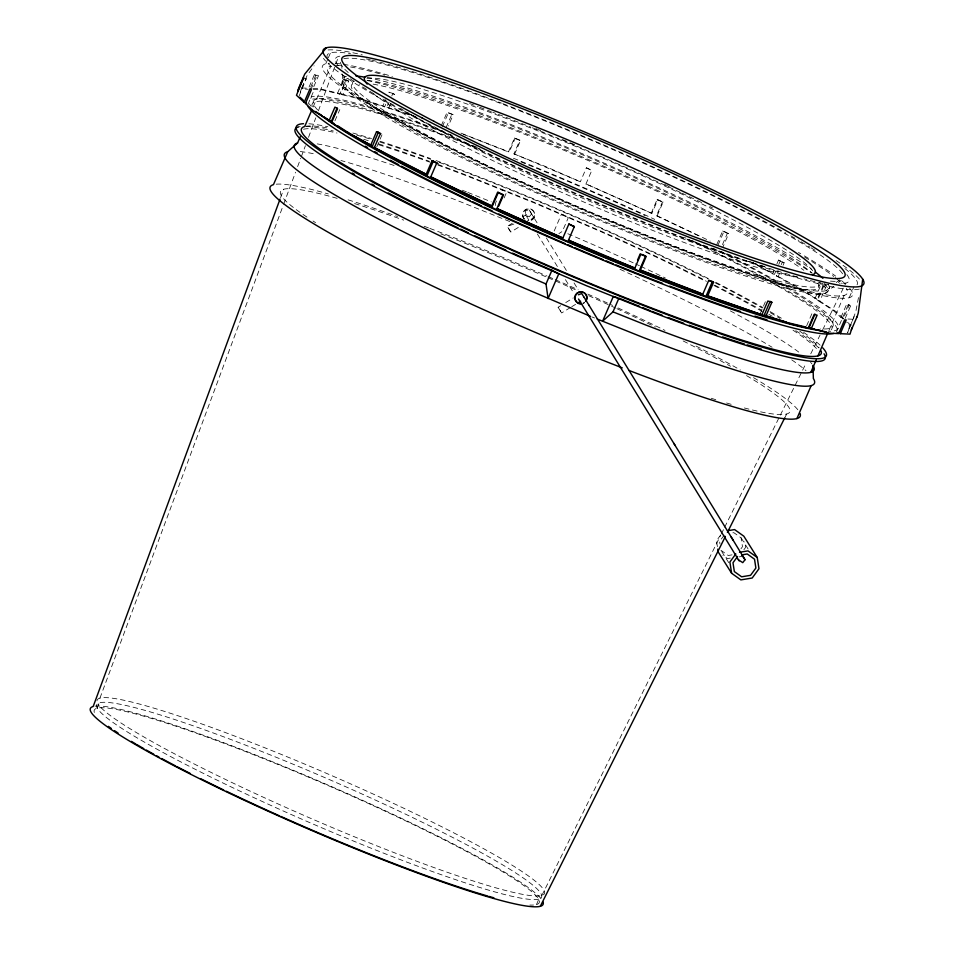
<?xml version="1.0" encoding="UTF-8"?>
<svg xmlns="http://www.w3.org/2000/svg" width="954" height="954" viewBox="0 0 954 954"><rect width="100%" height="100%" fill="white"/><g stroke="black" fill="none" stroke-linecap="round" stroke-linejoin="round"><path stroke-width="0.72" stroke-dasharray="4.77 3.58" d="M858.481 297.6L855.738 311.898L847.498 332.994L854.677 315.297M299.019 96.318L306.198 78.61L300.26 92.347L301.309 88.949L308.214 89.259M513.944 153.856L580.354 181.785L546.749 166.998L513.944 153.856L519.894 140.119L514.516 137.96L508.565 151.698L509.15 152.235L515.088 138.497L514.516 137.96M586.376 167.797L591.814 170.432L586.376 167.797L580.354 181.785M651.88 213.374L585.947 183.919L651.88 213.374L657.831 199.636L663.113 202.081L657.175 215.819L656.435 215.783L662.386 202.057L663.113 202.081M848.726 329.035L849.787 325.624L844.35 320.616M280.583 197.645L283.672 189.25M99.943 698.113L283.099 205.694M283.612 204.299L295.549 172.221M297.624 166.64L300.737 158.269M301.261 156.873L305.411 145.712M308.524 137.34L315.786 117.819M318.386 110.843L338.61 56.441M301.858 87.696L307.26 75.211L314.093 65.778M309.072 87.017L314.474 74.519L316.084 74.591L318.505 75.724L312.566 89.461L322.213 89.891L339.803 94.136L345.753 80.398L348.663 81.102L342.713 94.84L340.566 93.766L346.505 80.029L348.663 81.102M310.67 87.088L316.084 74.591M310.968 89.39L316.907 75.652L318.505 75.724M307.892 104.487L313.83 90.749L312.578 89.593M325.755 63.799L327.866 58.921M328.391 57.705L330.501 52.816M313.139 107.003L330.847 66.088A283.123 27.63 23.4 0 0 579.233 207.28A283.123 27.63 23.4 0 0 846.27 288.502M312.924 88.46L319.888 88.77L337.644 93.063L343.595 79.325L346.505 80.029M334.937 120.824L339.803 109.591M97.022 708.226L99.395 702.728M340.566 93.766L358.322 98.059L382.888 105.906L385.595 99.657M342.713 94.84L360.302 99.085L384.629 106.86L386.787 101.863M416.993 117.378L388.66 108.148L386.919 107.182L389.089 102.197M391.784 95.949L392.869 93.456L394.598 94.41L393.525 96.903M388.66 108.148L390.818 103.151M376.77 146.88L382.172 134.395M441.189 125.904L447.14 112.167L453.21 114.718L448.344 125.952M442.394 126.667L448.332 112.93L447.14 112.167M446.067 127.681L452.005 113.943M514.528 154.381L520.467 140.643L519.894 140.119M496.474 200.984L495.4 203.488L495.591 206.291M504.165 197.907L506.979 191.396L501.339 189.751M554.179 231.011L561.489 214.101L568.322 217.631L562.371 231.369L558.901 233.611M585.875 184.17L591.897 170.182M651.153 213.338L657.091 199.601L657.831 199.636M716.716 244.725L722.655 230.999L724.003 231.321L728.689 233.658L722.75 247.396M718.052 245.047L724.003 231.321M722.488 244.582L727.353 233.336L728.689 233.658M749.761 261.241L772.585 273.822L774.207 270.077M776.914 263.829L778.524 260.084L784.164 262.755L783.079 265.26M772.585 273.822L774.433 274.406L776.055 270.662M778.762 264.425L780.384 260.669M814.954 298.626L820.893 284.888L823.135 285.711L817.184 299.437L776.365 275.897L778.524 270.912M781.231 264.663L782.316 262.171L784.164 262.755M760.147 313.806L765.549 301.321M776.365 275.897L778.214 276.493L780.384 271.496M536.458 904.583L538.831 899.085A242.399 23.659 23.4 0 0 240.48 743.178A242.399 23.659 23.4 0 0 178.04 760.469A242.399 23.659 23.4 0 0 538.831 899.085M806.631 325.851L812.033 313.365L814.954 314.069M840.927 317.455L846.866 303.718L849.334 304.708L843.396 318.445L840.927 317.455L833.319 310.444L817.554 300.307L823.505 286.57L820.893 284.888M843.396 318.445L835.704 311.362L819.796 301.118L825.747 287.381L823.135 285.711M844.111 295.43L828.656 331.133A283.123 27.63 23.4 0 0 684.686 237.558M849.215 297.708L853.973 286.713M836.241 332.493L848.13 304.886L846.866 303.718M845.196 318.362L850.598 305.876L849.334 304.708M541.824 895.556L720.664 535.277M721.331 533.954L723.979 528.611M724.646 527.276L806.118 363.152M810.757 353.815L820.023 335.128M822.682 329.798L845.864 283.088M784.677 417.995L786.68 414.012M720.723 534.932L716.49 540.727L717.79 549.146M724.158 535.182L719.578 541.431L719.972 543.959M740.96 548.8L742.474 546.714L741.115 537.865L733.841 532.666L731.289 533.083M743.881 549.742L745.575 547.429L744.704 541.812M531.056 219.575L533.656 217.166L531.569 213.851L529.327 216.832L525.642 214.912L525.594 210.762L529.255 210.107L537.937 224.226M826.128 290.672L831.745 286.152M836.241 282.539L839.615 279.832M824.948 293.415L833.927 286.188M838.423 282.575L840.665 280.774A274.072 26.748 23.4 0 1 827.464 280.786M512.346 223.248L507.266 226.372L510.772 232.06L519.644 226.599M522.494 217.011L527.562 213.887L527.3 217.548L525.642 214.912L528.802 220.076M570.504 307.486L561.632 312.948L558.138 307.26L560.666 305.697M565.746 302.573L573.354 297.898M571.78 306.699L575.584 304.362M513.86 224.071L507.266 226.372L510.772 232.06M739.207 556.886L742.832 556.17M732.04 554.858L728.224 555.49L720.95 550.279M730.299 558.102L727.461 558.579L722.846 555.264M301.571 87.947L308.536 88.257M842.191 318.755L843.789 318.827M847.927 319.018L853.436 319.268M392.869 93.456L388.838 92.168L394.598 94.41M386.919 107.182L414.191 116.018M448.332 112.93L453.21 114.718M460.913 133.119L508.565 151.698M463.298 134.323L509.15 152.235M823.505 286.57L825.747 287.381M817.554 300.307L819.796 301.118M515.088 138.497L520.467 140.643M848.13 304.886L850.598 305.876M462.344 190.24L466.482 191.897M467.854 192.446L491.262 201.831M509.734 221.519L455.762 199.887A288.74 28.179 23.4 0 0 340.936 160.499M591.838 316.895L594.533 317.968M303.491 78.085L306.019 79.182M567.809 233.718L596.31 246.013A283.123 27.63 23.4 0 1 634.112 263.244M657.091 199.601L662.386 202.057M657.175 215.819L710.241 241.147M656.435 215.783L701.25 237.009M314.474 74.519L316.907 75.652M722.655 230.999L727.353 233.336M343.595 79.325L345.753 80.398M337.644 93.063L339.803 94.136M778.524 260.084L782.316 262.171M752.658 262.41L774.433 274.406M778.214 276.493L801.277 289.205L817.184 299.437M382.888 105.906L384.629 106.86M847.534 322.261L851.373 325.803M741.115 537.865L748.21 549.158M523.758 218.216L523.996 218.597A6.01 5.927 -32.2 0 1 526.119 209.689A6.01 5.927 -32.2 0 1 534.55 213.195A6.01 5.927 -32.2 0 1 529.494 220.887M721.737 551.531L728.832 562.812M558.138 307.26L561.632 312.948M546.392 237.963L567.248 271.878M574.046 282.921L578.124 289.563M537.376 234.016L557.637 266.953M565.436 279.617L573.223 292.294M529.255 210.107L534.097 217.977M343.893 75.628L344.442 82.807M341.723 65.468L341.937 68.33M342.379 74.078L343.249 85.55M348.246 72.54A274.072 26.748 23.4 0 1 340.483 61.891M343.81 58.754A274.072 26.748 23.4 0 1 600.221 144.078A274.072 26.748 23.4 0 1 842.752 274.072M824.494 283.815A264.592 25.818 23.4 0 1 579.15 211.8A264.592 25.818 23.4 0 1 348.067 78.622M366.992 80.53A264.592 25.818 23.4 0 1 595.451 162.585A264.592 25.818 23.4 0 1 811.544 272.927M817.781 283.123A254.551 24.84 23.4 0 1 577.683 210.107A254.551 24.84 23.4 0 1 354.363 83.153M373.121 84.143A254.551 24.84 23.4 0 1 593.841 162.967A254.551 24.84 23.4 0 1 803.864 270.292M798.033 277.28A245.524 23.957 23.4 0 1 577.349 199.219A245.524 23.957 23.4 0 1 371.965 92.514M366.956 78.371A245.524 23.957 23.4 0 1 598.265 156.051A245.524 23.957 23.4 0 1 813.094 271.449M859.268 289.086A294.595 28.751 23.4 0 1 585.994 198.384A294.595 28.751 23.4 0 1 323.466 58.409M328.069 49.954A294.595 28.751 23.4 0 1 362.293 54.891M836.133 260.561A294.595 28.751 23.4 0 1 861.009 281.12M819.856 282.157A254.551 24.84 23.4 0 1 578.875 207.352A254.551 24.84 23.4 0 1 353.898 81.09M367.397 80.339A254.551 24.84 23.4 0 1 597.848 161.429A254.551 24.84 23.4 0 1 812.236 273.202M764.345 266.44A245.524 23.957 23.4 0 1 406.666 112.095M403.745 110.366A245.524 23.957 23.4 0 1 400.907 108.649M828.144 284.197A264.592 25.818 23.4 0 1 578.577 208.294A264.592 25.818 23.4 0 1 346.457 76.332M367.028 77.56A264.592 25.818 23.4 0 1 594.008 158.71A264.592 25.818 23.4 0 1 811.771 269.481M524.831 219.289A6.094 5.843 -47.3 0 1 523.007 216.892A5.986 5.736 -47.3 0 1 526.369 209.117A6.094 5.843 -47.3 0 1 530.913 209.045A6.094 6.07 17.3 0 1 534.157 212.36A5.986 5.951 17.3 0 1 530.794 220.135A6.094 6.07 17.3 0 1 527.681 220.469M712.96 248.147A283.123 27.63 23.4 0 1 820.702 328.844M317.646 109.937A283.123 27.63 23.4 0 1 452.506 135.432M520.872 161.87A283.123 27.63 23.4 0 1 645.107 215.58M312.256 106.741A283.123 27.63 23.4 0 1 480.184 149.027M305.518 126.322A283.123 27.63 23.4 0 1 330.239 128.528M356.76 135.098A283.123 27.63 23.4 0 1 370.295 139.045M379.823 141.991A283.123 27.63 23.4 0 1 430.862 159.354M439.21 162.383A283.123 27.63 23.4 0 1 707.57 278.89M715.166 282.766A283.123 27.63 23.4 0 1 762.246 308.059M770.367 312.733A283.123 27.63 23.4 0 1 779.895 318.409M799.738 331.181A283.123 27.63 23.4 0 1 819.069 347.459M303.503 129.267A283.123 27.63 23.4 0 1 337.012 133.023M378.643 144.746A283.123 27.63 23.4 0 1 429.67 162.097M438.017 165.137A283.123 27.63 23.4 0 1 468.295 176.502L534.395 202.999L602.248 232.275A283.123 27.63 23.4 0 1 706.377 281.633M713.974 285.508A283.123 27.63 23.4 0 1 762.246 311.481M793.001 330.179A283.123 27.63 23.4 0 1 817.876 350.201M317.205 143.887A283.123 27.63 23.4 0 1 396.304 166.223M635.436 263.864A283.123 27.63 23.4 0 1 639.407 265.713M640.718 266.333A283.123 27.63 23.4 0 1 665.463 278.103M730.347 310.909A283.123 27.63 23.4 0 1 800.537 353.433M810.566 362.317A283.123 27.63 23.4 0 1 811.937 363.939M335.891 65.492A283.123 27.63 23.4 0 1 341.544 65.754M350.488 66.971A283.123 27.63 23.4 0 1 384.593 75.127M469.606 103.509A283.123 27.63 23.4 0 1 478.181 106.693M479.623 107.242A283.123 27.63 23.4 0 1 491.25 111.642M492.705 112.19A283.123 27.63 23.4 0 1 495.627 113.323M498.262 114.325A283.123 27.63 23.4 0 1 530.961 127.216M532.356 127.776A283.123 27.63 23.4 0 1 558.937 138.652M561.739 139.809A283.123 27.63 23.4 0 1 680.548 192.481M681.836 193.102A283.123 27.63 23.4 0 1 694.572 199.171M697.362 200.507A283.123 27.63 23.4 0 1 702.907 203.19M709.788 206.541A283.123 27.63 23.4 0 1 712.507 207.877M804.627 257.103A283.123 27.63 23.4 0 1 833.82 276.517M835.239 277.614A283.123 27.63 23.4 0 1 842.167 283.636M94.971 706.163A246.633 24.065 23.4 0 1 328.832 785.416A246.633 24.065 23.4 0 1 542.182 900.266M746.553 375.602A277.459 27.07 23.4 0 1 742.057 407.358M731.146 404.317A277.459 27.07 23.4 0 1 723.681 402.123M715.774 399.702A277.459 27.07 23.4 0 1 710.277 397.961M315.583 222.64A277.459 27.07 23.4 0 1 313.007 221.018M306.973 217.118A277.459 27.07 23.4 0 1 338.002 198.599M354.578 203.56A277.459 27.07 23.4 0 1 403.709 220.135M440.76 233.861A277.459 27.07 23.4 0 1 546.678 277.113M548.049 277.697A277.459 27.07 23.4 0 1 576.443 290.195M588.666 295.692A277.459 27.07 23.4 0 1 610.25 305.59M611.586 306.21A277.459 27.07 23.4 0 1 615.58 308.059M616.904 308.679A277.459 27.07 23.4 0 1 655.374 327.067M683.159 340.948A277.459 27.07 23.4 0 1 730.549 366.288M96.986 700.904A243.735 23.79 23.4 0 1 427.07 819.474A243.735 23.79 23.4 0 1 445.053 871.503A243.735 23.79 23.4 0 1 98.083 704.076M584.563 302.692A5.986 5.736 -47.3 0 1 583.204 303.491M584.349 302.358A6.01 5.927 -32.2 0 1 582.977 303.133M300.283 151.543A288.74 28.179 23.4 0 1 316.001 154.226M620.017 269.29A288.74 28.179 23.4 0 1 772.084 347.256M791.748 359.861A288.74 28.179 23.4 0 1 805.999 370.653M846.866 274.669A279.796 27.308 23.4 0 1 839.615 283.672M338.3 65.707A279.796 27.308 23.4 0 1 341.329 55.976M366.372 58.945A279.796 27.308 23.4 0 1 370.355 59.828M371.738 60.15A279.796 27.308 23.4 0 1 501.47 103.115M502.77 103.616A279.796 27.308 23.4 0 1 633.85 158.233M635.221 158.853A279.796 27.308 23.4 0 1 785.953 233.11M790.794 235.841A279.796 27.308 23.4 0 1 798.82 240.468M801.002 241.744A279.796 27.308 23.4 0 1 809.636 246.919M811.007 247.766A279.796 27.308 23.4 0 1 816.278 251.057M849.68 288.323A288.74 28.179 23.4 0 1 576.085 206.529A288.74 28.179 23.4 0 1 329.679 63.238M335.081 63.334A288.74 28.179 23.4 0 1 392.356 76.487M536.053 128.659A288.74 28.179 23.4 0 1 543.041 131.497M562.562 139.558A288.74 28.179 23.4 0 1 577.444 145.807M664.902 184.539A288.74 28.179 23.4 0 1 671.688 187.7M798.498 252.452A288.74 28.179 23.4 0 1 800.728 253.752M804.401 255.91A288.74 28.179 23.4 0 1 835.621 276.088M841.535 280.631A288.74 28.179 23.4 0 1 845.184 283.755M828.167 284.721A288.74 28.179 23.4 0 1 824.399 283.934M823.087 283.636A288.74 28.179 23.4 0 1 803.983 278.83M797.437 276.994A288.74 28.179 23.4 0 1 748.485 261.408M746.946 260.871A288.74 28.179 23.4 0 1 484.298 151.603M483.01 150.982A288.74 28.179 23.4 0 1 399.487 108.362M394.372 105.536A288.74 28.179 23.4 0 1 382.363 98.727M373.861 93.742A288.74 28.179 23.4 0 1 359.062 84.62M354.316 81.519A288.74 28.179 23.4 0 1 349.939 78.574M327.305 57.86A288.74 28.179 23.4 0 1 350.535 53.722M844.91 268.551A288.74 28.179 23.4 0 1 857.026 284.829M276.243 184.194A288.74 28.179 23.4 0 1 328.319 193.924M348.091 199.839A288.74 28.179 23.4 0 1 397.52 216.51M424.101 226.253A288.74 28.179 23.4 0 1 428.418 227.875M429.872 228.423A288.74 28.179 23.4 0 1 547.012 276.052M548.383 276.648A288.74 28.179 23.4 0 1 553.845 279.021M555.204 279.617A288.74 28.179 23.4 0 1 578.124 289.73M587.807 294.082A288.74 28.179 23.4 0 1 612.599 305.423M618.025 307.939A288.74 28.179 23.4 0 1 664.998 330.43M696.026 346.063A288.74 28.179 23.4 0 1 740.376 369.997M753.541 377.653A288.74 28.179 23.4 0 1 799.106 411.52M94.327 712.459A242.399 23.659 23.4 0 1 344.108 792.559A242.399 23.659 23.4 0 1 529.875 905.048M298.411 126.989A288.74 28.179 23.4 0 1 300.188 126.632M306.258 126.441A288.74 28.179 23.4 0 1 333.363 131.008M363.712 139.284A288.74 28.179 23.4 0 1 370.331 141.299M378.643 143.911A288.74 28.179 23.4 0 1 429.324 161.286M437.683 164.338A288.74 28.179 23.4 0 1 466.47 175.166L533.882 202.176L603.083 232.049A288.74 28.179 23.4 0 1 705.865 280.655M714.796 285.186A288.74 28.179 23.4 0 1 761.721 310.253M768.864 314.319A288.74 28.179 23.4 0 1 772.275 316.287M795.731 330.656A288.74 28.179 23.4 0 1 818.902 347.924M308.929 123.781A288.74 28.179 23.4 0 1 327.89 126.751M352.825 133.023A288.74 28.179 23.4 0 1 371.523 138.557M379.823 141.168A288.74 28.179 23.4 0 1 430.504 158.543M436.061 160.558A288.74 28.179 23.4 0 1 709.633 279.212M715.977 282.444A288.74 28.179 23.4 0 1 762.914 307.51M770.057 311.564A288.74 28.179 23.4 0 1 783.973 319.781M803.626 332.386A288.74 28.179 23.4 0 1 820.094 345.169M476.893 147.131A288.74 28.179 23.4 0 0 310.3 99.514L311.481 96.771A288.74 28.179 23.4 0 1 445.16 132.069M692.306 240.587A288.74 28.179 23.4 0 1 836.813 331.539M721.522 251.737A288.74 28.179 23.4 0 1 828.501 331.265M311.016 106.156A288.74 28.179 23.4 0 1 309.287 103.831M513.431 158.257A288.74 28.179 23.4 0 1 654.718 219.396"/><path stroke-width="1.43" d="M862.702 279.128L858.278 312.948L857.038 316.955M438.041 163.48L436.705 163.158L430.755 176.895L491.644 206.124L497.583 192.386L502.877 194.843L496.927 208.568L562.86 238.035L530.925 223.963M568.882 224.035L574.32 226.682L568.882 224.035L562.86 238.035M634.863 268.098L602.057 254.945L568.465 240.158L634.863 268.098L640.814 254.36L646.192 256.519L640.241 270.256L702.752 294.261L708.691 280.524L713.568 282.312L707.618 296.05L761.888 314.76L767.827 301.023L771.858 302.311L765.919 316.048L764.178 315.094L770.128 301.357L771.858 302.311M851.087 330.692L850.026 334.127L840.271 333.685L837.85 332.564L840.605 332.684M851.982 327.83L851.266 330.132L857.217 316.394M280.071 199.04L93.182 706.509A246.633 24.065 23.4 0 0 303.658 826.963A246.633 24.065 23.4 0 0 543.041 901.995M306.628 103.33L304.159 102.34L310.098 88.603L311.362 89.759L305.423 103.497L313.103 110.581L331.253 121.647L337.191 107.909M300.26 136.756L297.565 143.005L287.714 151.71L273.44 184.682A288.74 28.179 23.4 0 0 622.246 367.862M312.018 109.603L304.696 126.524A283.123 27.63 23.4 0 0 546.308 264.795A283.123 27.63 23.4 0 0 821.108 350.917M329.011 120.824L334.961 107.086L337.573 108.768L331.622 122.506L347.542 132.749L372.442 146.045L378.392 132.308L380.908 133.703M370.593 145.449L376.532 131.724L378.392 132.308M436.86 162.895L433.343 161.131L427.404 174.868L397.436 160.248L374.373 147.536L380.324 133.798L376.532 131.724M426.056 174.546L432.007 160.809L433.343 161.131M491.644 206.124L492.371 206.159L498.322 192.422L503.605 194.866M498.739 206.112L503.068 196.119M551.961 270.244L558.782 273.786L548.085 298.507L546.01 283.982L551.961 270.244L519.393 256.185M568.381 240.42L574.403 226.42M617.524 297.72L613.303 296.479L602.594 321.2L612.993 311.863L618.943 298.125L639.597 306.413M637.522 260.072L640.229 253.824M640.241 270.256L639.669 269.72L645.608 255.982L641.577 254.36M707.618 296.05L706.425 295.275L712.364 281.537L708.715 280.202M840.271 333.685L846.222 319.948L844.624 319.876L838.673 333.614L828.931 333.173L809.004 327.806L814.954 314.069M811.162 328.88L817.113 315.154L814.191 314.45L808.253 328.176L790.484 323.895L765.919 316.048M810.828 372.346L816.23 359.861M817.96 355.866L828.096 332.445M796.9 418.579L811.174 385.619M540.298 906.3L725.41 536.41M727.413 532.427L784.677 417.995M735.82 553.928L729.882 562.037L731.623 573.271L740.864 579.889L752.193 578.017L758.979 568.739L757.237 557.506L743.834 536.196L734.592 529.577L727.52 530.746M737.561 556.492L732.982 562.753L734.353 571.589L741.628 576.8L750.548 575.322L755.878 568.024L754.519 559.187L747.244 553.976L742.14 554.823M731.098 536.852L745.026 559.736L742.749 562.645L738.265 559.712M326.399 47.7L304.731 74.078L298.793 87.816L297.72 91.25L303.658 77.524L296.479 95.257L304.159 102.34M578.124 302.8L580.652 301.237M578.422 294.774L581.737 293.558L583.896 297.064M739.505 552.294L747.996 550.887L757.237 557.506M497.583 192.386L498.322 192.422M496.927 208.568L529.601 223.379M430.755 176.895L492.371 206.159M788.505 322.857L806.094 327.103M809.004 327.806L814.418 329.118M817.125 329.762L826.593 332.052M374.373 147.536L427.404 174.868M764.178 315.094L787.157 322.428M331.622 122.506L333.864 123.328M700.212 293.009L639.669 269.72M706.425 295.275L761.888 314.76M642.352 307.51L650.616 310.825M612.993 311.863L646.049 325.111A283.123 27.63 23.4 0 0 812.987 365.418L813.368 378.547A288.74 28.179 23.4 0 1 643.115 337.442L597.216 319.053M590.49 316.346L506.491 280.559A288.74 28.179 23.4 0 1 287.714 151.71M546.01 283.982L512.083 269.338A283.123 27.63 23.4 0 1 297.565 143.005M432.007 160.809L436.705 163.158M349.617 133.465L372.442 146.045M712.364 281.537L713.568 282.312M701.548 293.498L702.752 294.261M315.5 111.499L321.558 115.398M323.978 116.96L331.253 121.647M337.501 125.666L348.401 132.689M300.105 97.32L303.372 100.325M745.026 559.736L741.866 554.906M578.541 299.043L739.147 560.892M731.623 573.271L718.219 551.961L717.79 549.146M583.967 297.099L589.274 305.721M588.928 305.149L675.158 445.506M673.786 443.276L733.149 540.179M367.183 84.119A245.524 23.957 23.4 0 1 590.24 149.337A245.524 23.957 23.4 0 1 812.414 274.704M355.89 75.974A264.592 25.818 23.4 0 1 364.81 77.167M815.229 272.009A264.592 25.818 23.4 0 1 822.932 278.341M766.968 319.781A283.123 27.63 23.4 0 1 754.924 316.108M740.519 311.469A283.123 27.63 23.4 0 1 723.716 305.805M722.44 305.363A283.123 27.63 23.4 0 1 669.72 286.14M662.565 283.398A283.123 27.63 23.4 0 1 615.974 264.914M613.172 263.769A283.123 27.63 23.4 0 1 606.172 260.895M603.369 259.738A283.123 27.63 23.4 0 1 574.725 247.694M571.995 246.526A283.123 27.63 23.4 0 1 567.88 244.773M565.15 243.592A283.123 27.63 23.4 0 1 532.582 229.318M529.923 228.125A283.123 27.63 23.4 0 1 498.787 213.994M492.109 210.894A283.123 27.63 23.4 0 1 484.191 207.197M481.567 205.969A283.123 27.63 23.4 0 1 472.528 201.688M469.976 200.471A283.123 27.63 23.4 0 1 464.932 198.05M463.537 197.383A283.123 27.63 23.4 0 1 401.503 166.223M398.677 164.72A283.123 27.63 23.4 0 1 390.377 160.272M377.271 153.069A283.123 27.63 23.4 0 1 374.767 151.674M367.564 147.572A283.123 27.63 23.4 0 1 365.251 146.236M785.905 322.023A283.123 27.63 23.4 0 1 353.242 135.647M350.488 133.954A283.123 27.63 23.4 0 1 347.816 132.284M584.492 292.914A6.01 5.927 -32.2 0 1 585.47 301.261M581.463 303.527A6.01 5.927 -32.2 0 1 577.206 292.89M578.565 292.127A6.01 5.927 -32.2 0 1 583.156 292.127M761.34 349.081A283.123 27.63 23.4 0 1 747.161 344.859M744.418 344.012A283.123 27.63 23.4 0 1 722.619 336.941M716.49 334.866A283.123 27.63 23.4 0 1 709.275 332.386M701.428 329.643A283.123 27.63 23.4 0 1 689.229 325.278M683.66 323.251A283.123 27.63 23.4 0 1 668.003 317.455M662.207 315.273A283.123 27.63 23.4 0 1 651.987 311.374M518.034 255.6A283.123 27.63 23.4 0 1 512.608 253.168M505.811 250.115A283.123 27.63 23.4 0 1 474.925 235.9M468.378 232.824A283.123 27.63 23.4 0 1 460.639 229.151M458.087 227.946A283.123 27.63 23.4 0 1 388.206 192.935M374.457 185.553A283.123 27.63 23.4 0 1 371.81 184.098M354.506 174.379A283.123 27.63 23.4 0 1 352.229 173.056M581.702 303.909A6.094 5.843 -47.3 0 1 578.673 303.551A6.094 6.07 17.3 0 1 575.429 300.248A5.986 5.951 17.3 0 1 578.792 292.473A6.094 6.07 17.3 0 1 583.431 292.568A6.094 5.843 -47.3 0 1 586.567 295.716A5.986 5.736 -47.3 0 1 586.471 300.236M824.065 353.827A288.74 28.179 23.4 0 1 653.812 312.721L586.4 285.699L517.199 255.839A288.74 28.179 23.4 0 1 298.411 126.989M800.108 413.535A288.74 28.179 23.4 0 1 628.853 370.402M493.886 897.797A242.399 23.659 23.4 0 1 488.997 896.426M487.768 896.068A242.399 23.659 23.4 0 1 340.184 842.048M338.777 841.464A242.399 23.659 23.4 0 1 280.691 816.385M279.331 815.789A242.399 23.659 23.4 0 1 226.301 791.248M223.665 789.972A242.399 23.659 23.4 0 1 200.662 778.714M190.323 773.515A242.399 23.659 23.4 0 1 176.836 766.575M175.655 765.967A242.399 23.659 23.4 0 1 161.667 758.537M158.984 757.082A242.399 23.659 23.4 0 1 156.337 755.64M153.737 754.209A242.399 23.659 23.4 0 1 146.224 750.011M143.827 748.651A242.399 23.659 23.4 0 1 136.971 744.68M135.885 744.048A242.399 23.659 23.4 0 1 131.39 741.377M118.022 732.994A242.399 23.659 23.4 0 1 114.552 730.681M111.344 728.474A242.399 23.659 23.4 0 1 108.434 726.376M822.789 347.912A288.74 28.179 23.4 0 1 552.247 267.967A288.74 28.179 23.4 0 1 303.527 123.686M833.76 333.423A288.74 28.179 23.4 0 1 563.611 243.52A288.74 28.179 23.4 0 1 308.094 106.586M820.631 330.633A288.74 28.179 23.4 0 1 562.979 239.991A288.74 28.179 23.4 0 1 319.173 113.836M421.966 117.867A294.595 28.751 23.4 0 0 860.46 286.331A294.595 28.751 23.4 0 0 497.857 96.855A294.595 28.751 23.4 0 0 421.966 117.867M433.915 121.289A274.072 26.748 23.4 0 0 841.857 278.019A274.072 26.748 23.4 0 0 504.511 101.732A274.072 26.748 23.4 0 0 433.915 121.289"/></g></svg>
